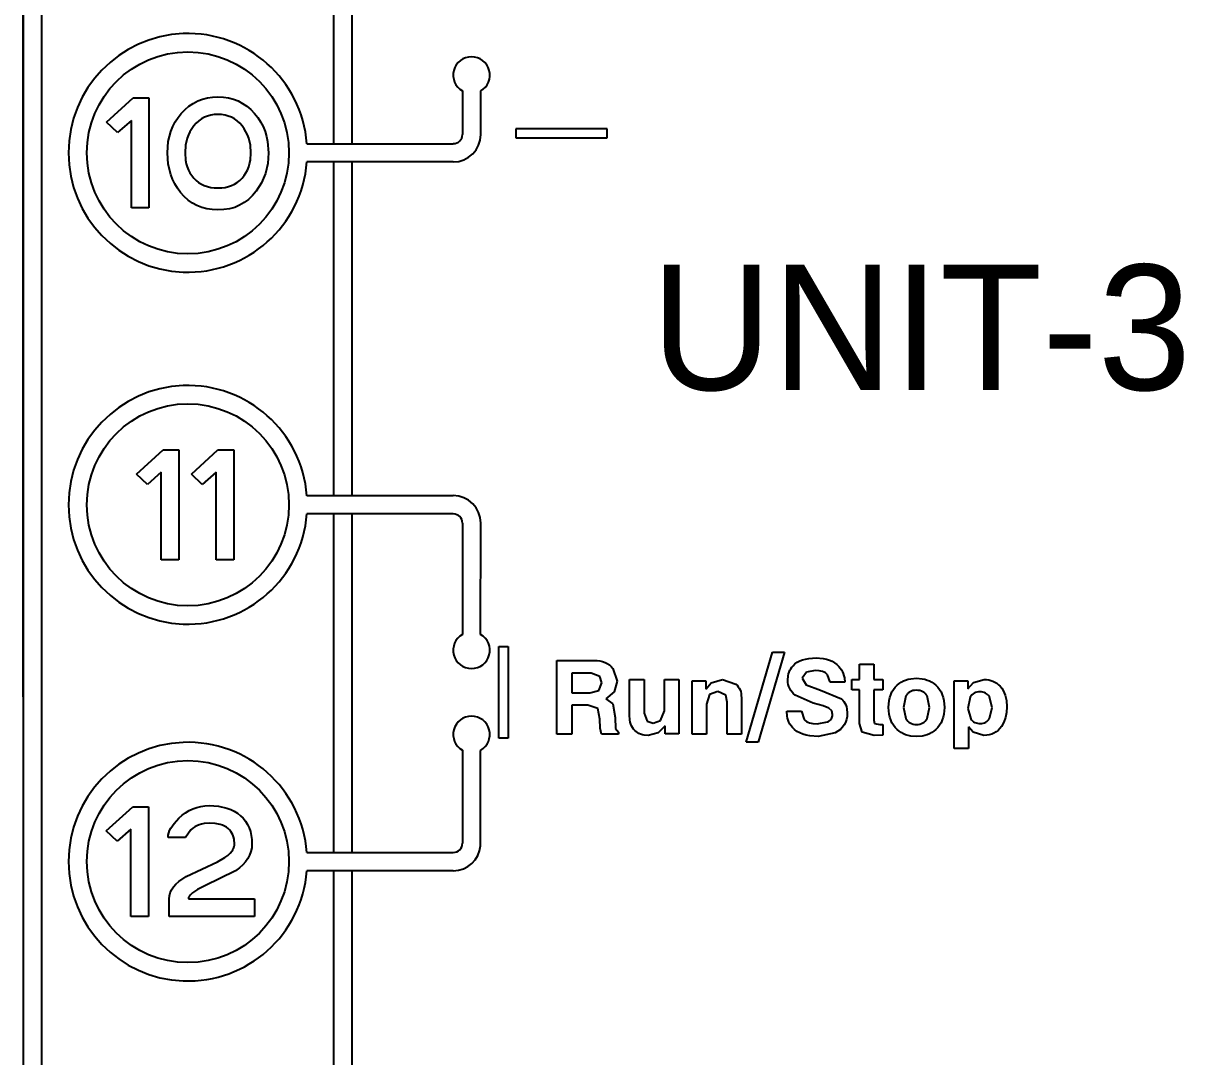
# Model space of a CAD drawing. Header units: millimetres. Extents: x 509 to 2635, y 363 to 1089.
# Drawn here: x 1941.69 to 1959.75, y 667.65 to 683.74 of the extents above; entities that cross this region are included whole.
import ezdxf

# ---------------------------------------------------------------- set-up
doc = ezdxf.new("R2010")
doc.units = ezdxf.units.MM

msp = doc.modelspace()

# ---------------------------------------------------------------- linework, layer by layer
for p, q in [((1941.69, 734.368), (1941.69, 651.654)), ((1941.974, 734.083), (1941.974, 651.939)), ((1941.69, 673.252), (1941.69, 689.624)), ((1946.525, 681.86), (1946.525, 687.203)), ((1946.81, 681.86), (1946.81, 687.203)), ((1948.523, 682.681), (1948.523, 682.003)), ((1948.808, 682.003), (1948.808, 682.681)), ((1942.988, 682.196), (1943.402, 682.572)), ((1943.402, 682.572), (1943.646, 682.572)), ((1943.646, 682.572), (1943.646, 680.864)), ((1944.207, 682.392), (1944.269, 682.444)), ((1944.269, 682.444), (1944.335, 682.488)), ((1944.335, 682.488), (1944.405, 682.525)), ((1944.405, 682.525), (1944.478, 682.553)), ((1944.478, 682.553), (1944.555, 682.573)), ((1944.555, 682.573), (1944.635, 682.585)), ((1944.635, 682.585), (1944.72, 682.589)), ((1944.72, 682.589), (1944.804, 682.585)), ((1944.804, 682.585), (1944.885, 682.573)), ((1944.885, 682.573), (1944.962, 682.553)), ((1944.962, 682.553), (1945.035, 682.525)), ((1945.035, 682.525), (1945.104, 682.488)), ((1945.104, 682.488), (1945.17, 682.444)), ((1945.17, 682.444), (1945.232, 682.392)), ((1944.055, 682.199), (1944.099, 682.267)), ((1944.099, 682.267), (1944.149, 682.331)), ((1944.149, 682.331), (1944.207, 682.392)), ((1944.464, 682.246), (1944.421, 682.215)), ((1944.51, 682.271), (1944.464, 682.246)), ((1944.558, 682.29), (1944.51, 682.271)), ((1944.609, 682.304), (1944.558, 682.29)), ((1944.663, 682.313), (1944.609, 682.304)), ((1944.72, 682.316), (1944.663, 682.313)), ((1944.776, 682.313), (1944.72, 682.316)), ((1944.83, 682.304), (1944.776, 682.313)), ((1944.881, 682.29), (1944.83, 682.304)), ((1944.93, 682.271), (1944.881, 682.29)), ((1944.975, 682.246), (1944.93, 682.271)), ((1945.018, 682.215), (1944.975, 682.246)), ((1945.232, 682.392), (1945.29, 682.331)), ((1945.29, 682.331), (1945.341, 682.267)), ((1945.341, 682.267), (1945.384, 682.199)), ((1943.156, 682.034), (1942.988, 682.196)), ((1943.373, 682.223), (1943.156, 682.034)), ((1943.373, 680.864), (1943.373, 682.223)), ((1943.988, 682.052), (1944.018, 682.127)), ((1944.018, 682.127), (1944.055, 682.199)), ((1944.312, 682.093), (1944.284, 682.047)), ((1944.344, 682.136), (1944.312, 682.093)), ((1944.381, 682.178), (1944.344, 682.136)), ((1944.421, 682.215), (1944.381, 682.178)), ((1945.058, 682.178), (1945.018, 682.215)), ((1945.096, 682.136), (1945.058, 682.178)), ((1945.128, 682.093), (1945.096, 682.136)), ((1945.155, 682.047), (1945.128, 682.093)), ((1945.384, 682.199), (1945.421, 682.127)), ((1945.421, 682.127), (1945.452, 682.052)), ((1950.778, 682.091), (1949.355, 682.091)), ((1949.355, 682.091), (1949.355, 681.949)), ((1950.778, 681.949), (1950.778, 682.091)), ((1943.934, 681.718), (1943.947, 681.892)), ((1943.947, 681.892), (1943.964, 681.974)), ((1943.964, 681.974), (1943.988, 682.052)), ((1944.241, 681.948), (1944.216, 681.838)), ((1944.261, 681.999), (1944.241, 681.948)), ((1944.284, 682.047), (1944.261, 681.999)), ((1945.179, 681.999), (1945.155, 682.047)), ((1945.198, 681.948), (1945.179, 681.999)), ((1945.224, 681.838), (1945.198, 681.948)), ((1945.452, 682.052), (1945.475, 681.974)), ((1945.475, 681.974), (1945.492, 681.892)), ((1945.492, 681.892), (1945.505, 681.718)), ((1949.355, 681.949), (1950.778, 681.949)), ((1943.947, 681.542), (1943.934, 681.718)), ((1944.216, 681.838), (1944.207, 681.718)), ((1944.207, 681.718), (1944.216, 681.602)), ((1945.232, 681.718), (1945.224, 681.838)), ((1945.224, 681.602), (1945.232, 681.718)), ((1945.505, 681.718), (1945.494, 681.55)), ((1946.104, 681.86), (1948.381, 681.86)), ((1943.985, 681.381), (1943.947, 681.542)), ((1944.216, 681.602), (1944.227, 681.548)), ((1944.227, 681.548), (1944.241, 681.498)), ((1945.198, 681.498), (1945.213, 681.548)), ((1945.213, 681.548), (1945.224, 681.602)), ((1945.494, 681.55), (1945.458, 681.395)), ((1948.381, 681.576), (1946.104, 681.576)), ((1946.525, 676.384), (1946.525, 681.576)), ((1946.81, 676.384), (1946.81, 681.576)), ((1944.013, 681.306), (1943.985, 681.381)), ((1944.241, 681.498), (1944.261, 681.45)), ((1944.261, 681.45), (1944.284, 681.405)), ((1944.284, 681.405), (1944.312, 681.364)), ((1944.312, 681.364), (1944.344, 681.325)), ((1945.096, 681.325), (1945.128, 681.364)), ((1945.128, 681.364), (1945.155, 681.405)), ((1945.155, 681.405), (1945.179, 681.45)), ((1945.179, 681.45), (1945.198, 681.498)), ((1945.458, 681.395), (1945.399, 681.252)), ((1944.048, 681.234), (1944.013, 681.306)), ((1944.09, 681.166), (1944.048, 681.234)), ((1944.137, 681.101), (1944.09, 681.166)), ((1944.344, 681.325), (1944.38, 681.289)), ((1944.38, 681.289), (1944.419, 681.258)), ((1944.419, 681.258), (1944.462, 681.231)), ((1944.462, 681.231), (1944.507, 681.21)), ((1944.507, 681.21), (1944.556, 681.193)), ((1944.556, 681.193), (1944.607, 681.181)), ((1944.607, 681.181), (1944.662, 681.174)), ((1944.662, 681.174), (1944.778, 681.174)), ((1944.778, 681.174), (1944.832, 681.181)), ((1944.832, 681.181), (1944.884, 681.193)), ((1944.884, 681.193), (1944.932, 681.21)), ((1944.932, 681.21), (1944.978, 681.231)), ((1944.978, 681.231), (1945.02, 681.258)), ((1945.02, 681.258), (1945.059, 681.289)), ((1945.059, 681.289), (1945.096, 681.325)), ((1945.399, 681.252), (1945.316, 681.12)), ((1944.194, 681.038), (1944.137, 681.101)), ((1944.256, 680.982), (1944.194, 681.038)), ((1944.322, 680.936), (1944.256, 680.982)), ((1945.197, 680.993), (1945.13, 680.943)), ((1945.259, 681.052), (1945.197, 680.993)), ((1945.316, 681.12), (1945.259, 681.052)), ((1943.646, 680.864), (1943.373, 680.864)), ((1944.392, 680.898), (1944.322, 680.936)), ((1944.467, 680.868), (1944.392, 680.898)), ((1944.547, 680.847), (1944.467, 680.868)), ((1944.631, 680.834), (1944.547, 680.847)), ((1944.72, 680.83), (1944.631, 680.834)), ((1944.812, 680.834), (1944.72, 680.83)), ((1944.899, 680.848), (1944.812, 680.834)), ((1944.98, 680.87), (1944.899, 680.848)), ((1945.057, 680.902), (1944.98, 680.87)), ((1945.13, 680.943), (1945.057, 680.902)), ((1943.453, 676.719), (1943.867, 677.095)), ((1943.867, 677.095), (1944.111, 677.095)), ((1944.111, 677.095), (1944.111, 675.387)), ((1944.307, 676.719), (1944.72, 677.095)), ((1944.72, 677.095), (1944.965, 677.095)), ((1944.965, 677.095), (1944.965, 675.387)), ((1943.621, 676.557), (1943.453, 676.719)), ((1943.838, 676.747), (1943.621, 676.557)), ((1943.838, 675.387), (1943.838, 676.747)), ((1944.474, 676.557), (1944.307, 676.719)), ((1944.691, 676.747), (1944.474, 676.557)), ((1944.691, 675.387), (1944.691, 676.747)), ((1946.104, 676.384), (1948.381, 676.384)), ((1948.381, 676.099), (1946.104, 676.099)), ((1946.525, 670.832), (1946.525, 676.099)), ((1946.81, 670.832), (1946.81, 676.099)), ((1948.523, 675.957), (1948.523, 674.225)), ((1948.807, 674.225), (1948.808, 675.957)), ((1944.111, 675.387), (1943.838, 675.387)), ((1944.965, 675.387), (1944.691, 675.387)), ((1949.092, 674.035), (1949.235, 674.035)), ((1949.092, 672.611), (1949.092, 674.035)), ((1949.235, 674.035), (1949.235, 672.611)), ((1952.939, 672.55), (1953.348, 673.946)), ((1953.535, 673.946), (1953.126, 672.55)), ((1953.348, 673.946), (1953.535, 673.946)), ((1949.992, 673.821), (1950.571, 673.821)), ((1949.992, 672.674), (1949.992, 673.821)), ((1950.571, 673.821), (1950.619, 673.819)), ((1950.619, 673.819), (1950.664, 673.813)), ((1950.664, 673.813), (1950.705, 673.804)), ((1950.705, 673.804), (1950.743, 673.79)), ((1950.743, 673.79), (1950.778, 673.772)), ((1950.778, 673.772), (1950.81, 673.751)), ((1950.81, 673.751), (1950.839, 673.726)), ((1953.668, 673.738), (1953.698, 673.766)), ((1953.698, 673.766), (1953.733, 673.791)), ((1953.733, 673.791), (1953.771, 673.812)), ((1953.771, 673.812), (1953.814, 673.829)), ((1953.814, 673.829), (1953.861, 673.842)), ((1953.861, 673.842), (1953.912, 673.852)), ((1953.912, 673.852), (1954.028, 673.859)), ((1954.028, 673.859), (1954.138, 673.851)), ((1954.138, 673.851), (1954.187, 673.841)), ((1954.187, 673.841), (1954.233, 673.826)), ((1954.233, 673.826), (1954.276, 673.808)), ((1954.276, 673.808), (1954.314, 673.785)), ((1954.314, 673.785), (1954.349, 673.758)), ((1954.349, 673.758), (1954.381, 673.727)), ((1954.701, 673.524), (1954.701, 673.761)), ((1954.701, 673.761), (1954.924, 673.761)), ((1954.924, 673.761), (1954.924, 673.524)), ((1950.525, 673.623), (1950.225, 673.623)), ((1950.225, 673.623), (1950.225, 673.315)), ((1950.659, 673.572), (1950.525, 673.623)), ((1950.692, 673.472), (1950.659, 673.572)), ((1950.839, 673.726), (1950.864, 673.696)), ((1950.864, 673.696), (1950.931, 673.497)), ((1953.587, 673.514), (1953.592, 673.579)), ((1953.592, 673.579), (1953.599, 673.61)), ((1953.599, 673.61), (1953.608, 673.638)), ((1953.608, 673.638), (1953.619, 673.666)), ((1953.619, 673.666), (1953.633, 673.691)), ((1953.633, 673.691), (1953.649, 673.715)), ((1953.649, 673.715), (1953.668, 673.738)), ((1953.877, 673.635), (1953.812, 673.542)), ((1954.011, 673.663), (1953.877, 673.635)), ((1954.074, 673.659), (1954.011, 673.663)), ((1954.102, 673.654), (1954.074, 673.659)), ((1954.127, 673.646), (1954.102, 673.654)), ((1954.15, 673.637), (1954.127, 673.646)), ((1954.171, 673.626), (1954.15, 673.637)), ((1954.189, 673.612), (1954.171, 673.626)), ((1954.204, 673.596), (1954.189, 673.612)), ((1954.245, 673.48), (1954.204, 673.596)), ((1954.381, 673.727), (1954.402, 673.701)), ((1954.402, 673.701), (1954.421, 673.673)), ((1954.421, 673.673), (1954.437, 673.644)), ((1954.437, 673.644), (1954.45, 673.614)), ((1954.45, 673.614), (1954.46, 673.582)), ((1954.46, 673.582), (1954.467, 673.549)), ((1950.645, 673.351), (1950.692, 673.472)), ((1950.931, 673.497), (1950.885, 673.329)), ((1951.124, 673.524), (1951.349, 673.524)), ((1951.124, 672.967), (1951.124, 673.524)), ((1951.349, 673.524), (1951.349, 672.998)), ((1951.667, 673.035), (1951.667, 673.524)), ((1951.667, 673.524), (1951.89, 673.524)), ((1951.89, 673.524), (1951.89, 672.677)), ((1952.097, 673.5), (1952.311, 673.5)), ((1952.097, 672.674), (1952.097, 673.5)), ((1952.311, 673.5), (1952.311, 673.377)), ((1952.314, 673.377), (1952.392, 673.469)), ((1952.392, 673.469), (1952.568, 673.524)), ((1952.568, 673.524), (1952.779, 673.453)), ((1952.779, 673.453), (1952.799, 673.433)), ((1952.799, 673.433), (1952.816, 673.411)), ((1952.816, 673.411), (1952.831, 673.387)), ((1952.831, 673.387), (1952.843, 673.361)), ((1953.589, 673.478), (1953.587, 673.514)), ((1953.594, 673.444), (1953.589, 673.478)), ((1953.603, 673.412), (1953.594, 673.444)), ((1953.616, 673.382), (1953.603, 673.412)), ((1953.812, 673.542), (1953.873, 673.438)), ((1953.873, 673.438), (1954.094, 673.357)), ((1954.473, 673.48), (1954.245, 673.48)), ((1954.467, 673.549), (1954.473, 673.48)), ((1954.585, 673.524), (1954.701, 673.524)), ((1954.585, 673.363), (1954.585, 673.524)), ((1954.924, 673.524), (1955.064, 673.524)), ((1955.064, 673.524), (1955.064, 673.363)), ((1955.229, 673.367), (1955.256, 673.403)), ((1955.256, 673.403), (1955.286, 673.435)), ((1955.286, 673.435), (1955.317, 673.46)), ((1955.317, 673.46), (1955.349, 673.482)), ((1955.349, 673.482), (1955.384, 673.5)), ((1955.384, 673.5), (1955.42, 673.515)), ((1955.42, 673.515), (1955.459, 673.527)), ((1955.459, 673.527), (1955.5, 673.535)), ((1955.5, 673.535), (1955.589, 673.542)), ((1955.589, 673.542), (1955.677, 673.535)), ((1955.677, 673.535), (1955.718, 673.527)), ((1955.718, 673.527), (1955.757, 673.515)), ((1955.757, 673.515), (1955.793, 673.5)), ((1955.793, 673.5), (1955.828, 673.482)), ((1955.828, 673.482), (1955.86, 673.46)), ((1955.86, 673.46), (1955.891, 673.435)), ((1955.891, 673.435), (1955.922, 673.403)), ((1955.922, 673.403), (1955.949, 673.367)), ((1956.173, 672.449), (1956.173, 673.5)), ((1956.173, 673.5), (1956.389, 673.5)), ((1956.389, 673.5), (1956.389, 673.379)), ((1956.39, 673.379), (1956.476, 673.477)), ((1956.476, 673.477), (1956.643, 673.524)), ((1956.643, 673.524), (1956.68, 673.523)), ((1956.68, 673.523), (1956.714, 673.518)), ((1956.714, 673.518), (1956.747, 673.509)), ((1956.747, 673.509), (1956.779, 673.497)), ((1956.779, 673.497), (1956.809, 673.482)), ((1956.809, 673.482), (1956.837, 673.464)), ((1956.837, 673.464), (1956.864, 673.442)), ((1956.864, 673.442), (1956.889, 673.417)), ((1956.889, 673.417), (1956.914, 673.386)), ((1956.914, 673.386), (1956.935, 673.353)), ((1950.225, 673.315), (1950.507, 673.315)), ((1950.507, 673.315), (1950.645, 673.351)), ((1950.885, 673.329), (1950.754, 673.224)), ((1950.754, 673.224), (1950.862, 673.143)), ((1952.311, 673.377), (1952.314, 673.377)), ((1952.37, 673.288), (1952.32, 673.139)), ((1952.496, 673.336), (1952.37, 673.288)), ((1952.621, 673.277), (1952.496, 673.336)), ((1952.641, 673.169), (1952.621, 673.277)), ((1952.843, 673.361), (1952.853, 673.334)), ((1952.853, 673.334), (1952.859, 673.305)), ((1952.859, 673.305), (1952.863, 673.273)), ((1952.863, 673.273), (1952.865, 673.24)), ((1952.865, 673.24), (1952.865, 672.674)), ((1953.632, 673.353), (1953.616, 673.382)), ((1953.652, 673.326), (1953.632, 673.353)), ((1953.675, 673.301), (1953.652, 673.326)), ((1953.702, 673.277), (1953.675, 673.301)), ((1953.981, 673.156), (1953.702, 673.277)), ((1954.094, 673.357), (1954.421, 673.223)), ((1954.421, 673.223), (1954.442, 673.203)), ((1954.701, 673.363), (1954.585, 673.363)), ((1954.701, 672.838), (1954.701, 673.363)), ((1954.924, 673.363), (1954.924, 672.891)), ((1955.064, 673.363), (1954.924, 673.363)), ((1955.164, 673.195), (1955.174, 673.243)), ((1955.174, 673.243), (1955.188, 673.287)), ((1955.188, 673.287), (1955.207, 673.329)), ((1955.207, 673.329), (1955.229, 673.367)), ((1955.422, 673.267), (1955.387, 673.089)), ((1955.436, 673.287), (1955.422, 673.267)), ((1955.451, 673.305), (1955.436, 673.287)), ((1955.469, 673.321), (1955.451, 673.305)), ((1955.489, 673.333), (1955.469, 673.321)), ((1955.511, 673.343), (1955.489, 673.333)), ((1955.534, 673.35), (1955.511, 673.343)), ((1955.56, 673.354), (1955.534, 673.35)), ((1955.589, 673.355), (1955.56, 673.354)), ((1955.616, 673.354), (1955.589, 673.355)), ((1955.642, 673.35), (1955.616, 673.354)), ((1955.666, 673.343), (1955.642, 673.35)), ((1955.688, 673.333), (1955.666, 673.343)), ((1955.707, 673.321), (1955.688, 673.333)), ((1955.725, 673.305), (1955.707, 673.321)), ((1955.741, 673.287), (1955.725, 673.305)), ((1955.755, 673.267), (1955.741, 673.287)), ((1955.793, 673.089), (1955.755, 673.267)), ((1955.949, 673.367), (1955.971, 673.329)), ((1955.971, 673.329), (1955.99, 673.287)), ((1955.99, 673.287), (1956.005, 673.243)), ((1956.005, 673.243), (1956.015, 673.195)), ((1956.389, 673.379), (1956.39, 673.379)), ((1956.424, 673.248), (1956.389, 673.072)), ((1956.437, 673.268), (1956.424, 673.248)), ((1956.452, 673.285), (1956.437, 673.268)), ((1956.468, 673.299), (1956.452, 673.285)), ((1956.487, 673.311), (1956.468, 673.299)), ((1956.507, 673.32), (1956.487, 673.311)), ((1956.528, 673.326), (1956.507, 673.32)), ((1956.552, 673.33), (1956.528, 673.326)), ((1956.578, 673.331), (1956.552, 673.33)), ((1956.601, 673.33), (1956.578, 673.331)), ((1956.623, 673.327), (1956.601, 673.33)), ((1956.643, 673.321), (1956.623, 673.327)), ((1956.662, 673.312), (1956.643, 673.321)), ((1956.679, 673.301), (1956.662, 673.312)), ((1956.695, 673.288), (1956.679, 673.301)), ((1956.71, 673.273), (1956.695, 673.288)), ((1956.723, 673.255), (1956.71, 673.273)), ((1956.765, 673.083), (1956.723, 673.255)), ((1956.935, 673.353), (1956.953, 673.318)), ((1956.953, 673.318), (1956.968, 673.279)), ((1956.968, 673.279), (1956.98, 673.238)), ((1956.98, 673.238), (1956.988, 673.194)), ((1950.225, 673.122), (1950.225, 672.674)), ((1950.474, 673.122), (1950.225, 673.122)), ((1950.633, 673.073), (1950.474, 673.122)), ((1950.662, 672.906), (1950.633, 673.073)), ((1950.862, 673.143), (1950.899, 672.933)), ((1951.607, 672.884), (1951.667, 673.035)), ((1952.32, 673.139), (1952.32, 672.674)), ((1952.641, 672.674), (1952.641, 673.169)), ((1953.575, 672.955), (1953.57, 673.028)), ((1953.57, 673.028), (1953.801, 673.028)), ((1953.801, 673.028), (1953.843, 672.902)), ((1954.135, 673.112), (1953.981, 673.156)), ((1954.227, 673.076), (1954.135, 673.112)), ((1954.27, 673.036), (1954.227, 673.076)), ((1954.281, 672.978), (1954.27, 673.036)), ((1954.442, 673.203), (1954.46, 673.18)), ((1954.46, 673.18), (1954.476, 673.156)), ((1954.476, 673.156), (1954.488, 673.129)), ((1954.488, 673.129), (1954.498, 673.1)), ((1954.498, 673.1), (1954.505, 673.068)), ((1954.505, 673.068), (1954.511, 672.999)), ((1955.155, 673.089), (1955.164, 673.195)), ((1955.164, 672.985), (1955.155, 673.089)), ((1955.387, 673.089), (1955.422, 672.914)), ((1955.755, 672.914), (1955.793, 673.089)), ((1956.015, 673.195), (1956.023, 673.089)), ((1956.023, 673.089), (1956.015, 672.985)), ((1956.389, 673.072), (1956.432, 672.912)), ((1956.726, 672.923), (1956.765, 673.083)), ((1956.988, 673.194), (1956.995, 673.098)), ((1956.995, 673.098), (1956.989, 673.011)), ((1950.668, 672.768), (1950.662, 672.906)), ((1950.899, 672.933), (1950.906, 672.763)), ((1951.129, 672.894), (1951.124, 672.967)), ((1951.136, 672.861), (1951.129, 672.894)), ((1951.145, 672.83), (1951.136, 672.861)), ((1951.349, 672.998), (1951.396, 672.873)), ((1951.396, 672.873), (1951.494, 672.843)), ((1951.494, 672.843), (1951.607, 672.884)), ((1953.582, 672.921), (1953.575, 672.955)), ((1953.592, 672.888), (1953.582, 672.921)), ((1953.604, 672.857), (1953.592, 672.888)), ((1953.619, 672.829), (1953.604, 672.857)), ((1953.843, 672.902), (1953.859, 672.886)), ((1953.859, 672.886), (1953.878, 672.872)), ((1953.878, 672.872), (1953.899, 672.86)), ((1953.899, 672.86), (1953.922, 672.851)), ((1953.922, 672.851), (1953.948, 672.843)), ((1954.042, 672.834), (1954.204, 672.862)), ((1954.204, 672.862), (1954.222, 672.872)), ((1954.222, 672.872), (1954.238, 672.883)), ((1954.238, 672.883), (1954.251, 672.896)), ((1954.251, 672.896), (1954.262, 672.91)), ((1954.262, 672.91), (1954.27, 672.925)), ((1954.27, 672.925), (1954.276, 672.941)), ((1954.276, 672.941), (1954.28, 672.959)), ((1954.28, 672.959), (1954.281, 672.978)), ((1954.484, 672.856), (1954.464, 672.816)), ((1954.499, 672.9), (1954.484, 672.856)), ((1954.508, 672.947), (1954.499, 672.9)), ((1954.511, 672.999), (1954.508, 672.947)), ((1954.924, 672.891), (1954.937, 672.838)), ((1955.174, 672.937), (1955.164, 672.985)), ((1955.188, 672.893), (1955.174, 672.937)), ((1955.207, 672.851), (1955.188, 672.893)), ((1955.229, 672.813), (1955.207, 672.851)), ((1955.422, 672.914), (1955.436, 672.893)), ((1955.436, 672.893), (1955.452, 672.875)), ((1955.452, 672.875), (1955.47, 672.859)), ((1955.47, 672.859), (1955.49, 672.847)), ((1955.49, 672.847), (1955.511, 672.837)), ((1955.666, 672.837), (1955.688, 672.847)), ((1955.688, 672.847), (1955.707, 672.859)), ((1955.707, 672.859), (1955.725, 672.875)), ((1955.725, 672.875), (1955.741, 672.893)), ((1955.741, 672.893), (1955.755, 672.914)), ((1955.971, 672.851), (1955.949, 672.813)), ((1955.99, 672.893), (1955.971, 672.851)), ((1956.005, 672.937), (1955.99, 672.893)), ((1956.015, 672.985), (1956.005, 672.937)), ((1956.432, 672.912), (1956.446, 672.894)), ((1956.446, 672.894), (1956.461, 672.879)), ((1956.461, 672.879), (1956.478, 672.866)), ((1956.478, 672.866), (1956.496, 672.856)), ((1956.496, 672.856), (1956.515, 672.847)), ((1956.515, 672.847), (1956.536, 672.842)), ((1956.627, 672.842), (1956.647, 672.849)), ((1956.647, 672.849), (1956.666, 672.858)), ((1956.666, 672.858), (1956.683, 672.87)), ((1956.683, 672.87), (1956.699, 672.885)), ((1956.699, 672.885), (1956.713, 672.903)), ((1956.713, 672.903), (1956.726, 672.923)), ((1956.947, 672.859), (1956.911, 672.794)), ((1956.974, 672.931), (1956.947, 672.859)), ((1956.989, 673.011), (1956.974, 672.931)), ((1950.225, 672.674), (1949.992, 672.674)), ((1950.686, 672.674), (1950.668, 672.768)), ((1950.951, 672.674), (1950.686, 672.674)), ((1950.906, 672.763), (1950.951, 672.705)), ((1950.951, 672.705), (1950.951, 672.674)), ((1951.156, 672.801), (1951.145, 672.83)), ((1951.17, 672.775), (1951.156, 672.801)), ((1951.186, 672.751), (1951.17, 672.775)), ((1951.205, 672.73), (1951.186, 672.751)), ((1951.225, 672.712), (1951.205, 672.73)), ((1951.247, 672.696), (1951.225, 672.712)), ((1951.271, 672.683), (1951.247, 672.696)), ((1951.296, 672.673), (1951.271, 672.683)), ((1951.323, 672.664), (1951.296, 672.673)), ((1951.352, 672.658), (1951.323, 672.664)), ((1951.569, 672.693), (1951.414, 672.653)), ((1951.673, 672.797), (1951.569, 672.693)), ((1951.676, 672.797), (1951.673, 672.797)), ((1951.676, 672.677), (1951.676, 672.797)), ((1951.89, 672.677), (1951.676, 672.677)), ((1952.32, 672.674), (1952.097, 672.674)), ((1952.865, 672.674), (1952.641, 672.674)), ((1953.637, 672.801), (1953.619, 672.829)), ((1953.657, 672.776), (1953.637, 672.801)), ((1953.69, 672.743), (1953.657, 672.776)), ((1953.728, 672.715), (1953.69, 672.743)), ((1953.771, 672.691), (1953.728, 672.715)), ((1953.819, 672.671), (1953.771, 672.691)), ((1953.872, 672.656), (1953.819, 672.671)), ((1953.948, 672.843), (1953.977, 672.838)), ((1953.977, 672.838), (1954.042, 672.834)), ((1954.322, 672.693), (1954.059, 672.636)), ((1954.367, 672.718), (1954.322, 672.693)), ((1954.405, 672.747), (1954.367, 672.718)), ((1954.437, 672.779), (1954.405, 672.747)), ((1954.464, 672.816), (1954.437, 672.779)), ((1954.741, 672.705), (1954.701, 672.838)), ((1954.929, 672.653), (1954.741, 672.705)), ((1954.937, 672.838), (1955.018, 672.823)), ((1955.018, 672.823), (1955.064, 672.824)), ((1955.064, 672.824), (1955.064, 672.657)), ((1955.256, 672.778), (1955.229, 672.813)), ((1955.286, 672.746), (1955.256, 672.778)), ((1955.317, 672.72), (1955.286, 672.746)), ((1955.349, 672.698), (1955.317, 672.72)), ((1955.384, 672.679), (1955.349, 672.698)), ((1955.42, 672.663), (1955.384, 672.679)), ((1955.459, 672.651), (1955.42, 672.663)), ((1955.511, 672.837), (1955.535, 672.83)), ((1955.535, 672.83), (1955.561, 672.825)), ((1955.561, 672.825), (1955.589, 672.824)), ((1955.589, 672.824), (1955.616, 672.825)), ((1955.616, 672.825), (1955.642, 672.83)), ((1955.642, 672.83), (1955.666, 672.837)), ((1955.756, 672.663), (1955.717, 672.651)), ((1955.793, 672.679), (1955.756, 672.663)), ((1955.827, 672.698), (1955.793, 672.679)), ((1955.86, 672.72), (1955.827, 672.698)), ((1955.891, 672.746), (1955.86, 672.72)), ((1955.922, 672.778), (1955.891, 672.746)), ((1955.949, 672.813), (1955.922, 672.778)), ((1956.397, 672.786), (1956.397, 672.449)), ((1956.399, 672.786), (1956.397, 672.786)), ((1956.47, 672.703), (1956.399, 672.786)), ((1956.638, 672.653), (1956.47, 672.703)), ((1956.536, 672.842), (1956.558, 672.838)), ((1956.558, 672.838), (1956.582, 672.837)), ((1956.582, 672.837), (1956.605, 672.838)), ((1956.605, 672.838), (1956.627, 672.842)), ((1956.759, 672.673), (1956.721, 672.662)), ((1956.794, 672.689), (1956.759, 672.673)), ((1956.827, 672.708), (1956.794, 672.689)), ((1956.857, 672.732), (1956.827, 672.708)), ((1956.885, 672.761), (1956.857, 672.732)), ((1956.911, 672.794), (1956.885, 672.761)), ((1949.235, 672.611), (1949.092, 672.611)), ((1951.414, 672.653), (1951.352, 672.658)), ((1953.126, 672.55), (1952.939, 672.55)), ((1953.929, 672.645), (1953.872, 672.656)), ((1954.059, 672.636), (1953.929, 672.645)), ((1955.064, 672.657), (1954.929, 672.653)), ((1955.5, 672.643), (1955.459, 672.651)), ((1955.589, 672.636), (1955.5, 672.643)), ((1955.676, 672.643), (1955.589, 672.636)), ((1955.717, 672.651), (1955.676, 672.643)), ((1956.681, 672.656), (1956.638, 672.653)), ((1956.721, 672.662), (1956.681, 672.656)), ((1948.523, 672.421), (1948.523, 670.974)), ((1948.806, 670.935), (1948.806, 672.42)), ((1956.397, 672.449), (1956.173, 672.449)), ((1942.981, 671.167), (1943.395, 671.543)), ((1943.395, 671.543), (1943.639, 671.543)), ((1943.639, 671.543), (1943.639, 669.835)), ((1944.111, 671.364), (1944.163, 671.41)), ((1944.163, 671.41), (1944.217, 671.45)), ((1944.217, 671.45), (1944.272, 671.484)), ((1944.272, 671.484), (1944.33, 671.511)), ((1944.33, 671.511), (1944.391, 671.533)), ((1944.391, 671.533), (1944.453, 671.548)), ((1944.453, 671.548), (1944.518, 671.557)), ((1944.518, 671.557), (1944.585, 671.56)), ((1944.585, 671.56), (1944.73, 671.551)), ((1944.73, 671.551), (1944.86, 671.521)), ((1944.86, 671.521), (1944.919, 671.499)), ((1944.919, 671.499), (1944.973, 671.472)), ((1944.973, 671.472), (1945.024, 671.441)), ((1945.024, 671.441), (1945.071, 671.404)), ((1945.071, 671.404), (1945.112, 671.363)), ((1943.986, 671.208), (1944.038, 671.284)), ((1944.038, 671.284), (1944.111, 671.364)), ((1944.36, 671.229), (1944.329, 671.209)), ((1944.393, 671.247), (1944.36, 671.229)), ((1944.428, 671.261), (1944.393, 671.247)), ((1944.464, 671.273), (1944.428, 671.261)), ((1944.503, 671.281), (1944.464, 671.273)), ((1944.585, 671.287), (1944.503, 671.281)), ((1944.676, 671.282), (1944.585, 671.287)), ((1944.756, 671.267), (1944.676, 671.282)), ((1944.791, 671.255), (1944.756, 671.267)), ((1944.823, 671.241), (1944.791, 671.255)), ((1944.852, 671.225), (1944.823, 671.241)), ((1944.878, 671.206), (1944.852, 671.225)), ((1945.112, 671.363), (1945.149, 671.318)), ((1945.149, 671.318), (1945.179, 671.269)), ((1945.179, 671.269), (1945.204, 671.215)), ((1943.149, 671.005), (1942.981, 671.167)), ((1943.365, 671.195), (1943.149, 671.005)), ((1943.365, 669.835), (1943.365, 671.195)), ((1943.944, 671.065), (1943.947, 671.099)), ((1944.217, 671.065), (1943.944, 671.065)), ((1943.947, 671.099), (1943.955, 671.135)), ((1943.955, 671.135), (1943.968, 671.171)), ((1943.968, 671.171), (1943.986, 671.208)), ((1944.299, 671.184), (1944.217, 671.065)), ((1944.329, 671.209), (1944.299, 671.184)), ((1944.901, 671.184), (1944.878, 671.206)), ((1944.921, 671.16), (1944.901, 671.184)), ((1944.938, 671.134), (1944.921, 671.16)), ((1944.951, 671.104), (1944.938, 671.134)), ((1944.962, 671.073), (1944.951, 671.104)), ((1944.97, 671.038), (1944.962, 671.073)), ((1944.976, 670.962), (1944.97, 671.038)), ((1945.204, 671.215), (1945.224, 671.158)), ((1945.224, 671.158), (1945.238, 671.097)), ((1945.238, 671.097), (1945.246, 671.032)), ((1944.939, 670.856), (1944.95, 670.873)), ((1944.95, 670.873), (1944.959, 670.891)), ((1944.959, 670.891), (1944.966, 670.909)), ((1944.966, 670.909), (1944.972, 670.926)), ((1944.972, 670.926), (1944.975, 670.944)), ((1944.975, 670.944), (1944.976, 670.962)), ((1945.245, 670.904), (1945.233, 670.847)), ((1945.249, 670.962), (1945.245, 670.904)), ((1945.246, 671.032), (1945.249, 670.962)), ((1944.224, 670.459), (1944.713, 670.687)), ((1944.713, 670.687), (1944.828, 670.753)), ((1944.828, 670.753), (1944.873, 670.787)), ((1944.873, 670.787), (1944.91, 670.821)), ((1944.91, 670.821), (1944.939, 670.856)), ((1945.149, 670.688), (1945.105, 670.639)), ((1945.185, 670.739), (1945.149, 670.688)), ((1945.213, 670.792), (1945.185, 670.739)), ((1945.233, 670.847), (1945.213, 670.792)), ((1946.104, 670.832), (1948.381, 670.832)), ((1944.993, 670.547), (1944.516, 670.31)), ((1945.053, 670.592), (1944.993, 670.547)), ((1945.105, 670.639), (1945.053, 670.592)), ((1948.381, 670.547), (1946.104, 670.547)), ((1946.525, 665.28), (1946.525, 670.547)), ((1946.81, 665.28), (1946.81, 670.547)), ((1944.027, 670.295), (1944.064, 670.338)), ((1944.064, 670.338), (1944.109, 670.38)), ((1944.109, 670.38), (1944.224, 670.459)), ((1943.961, 670.108), (1943.965, 670.157)), ((1943.965, 670.157), (1943.978, 670.205)), ((1943.978, 670.205), (1943.998, 670.25)), ((1943.998, 670.25), (1944.027, 670.295)), ((1944.269, 670.142), (1944.264, 670.131)), ((1944.276, 670.154), (1944.269, 670.142)), ((1944.285, 670.165), (1944.276, 670.154)), ((1944.296, 670.178), (1944.285, 670.165)), ((1944.324, 670.202), (1944.296, 670.178)), ((1944.404, 670.254), (1944.324, 670.202)), ((1944.516, 670.31), (1944.404, 670.254)), ((1943.961, 669.835), (1943.961, 670.108)), ((1944.264, 670.131), (1944.26, 670.114)), ((1944.26, 670.114), (1944.26, 670.108)), ((1944.26, 670.108), (1945.287, 670.108)), ((1945.287, 670.108), (1945.287, 669.835)), ((1943.639, 669.835), (1943.365, 669.835)), ((1945.287, 669.835), (1943.961, 669.835))]:
    msp.add_line(p, q)
for centre in [(1944.252, 681.718), (1944.252, 676.241), (1944.252, 670.689)]:
    msp.add_circle(centre, 1.572)
for centre, radius, start, end in [((1944.252, 681.718), 1.857, 4.3959, 355.6032), ((1948.665, 682.928), 0.285, 300, 240), ((1948.381, 682.003), 0.142, 270, 360), ((1948.381, 682.003), 0.427, 270, 360), ((1944.252, 676.241), 1.857, 4.3964, 355.6036), ((1948.381, 675.957), 0.427, 0, 90), ((1948.381, 675.957), 0.142, 360, 90), ((1948.665, 673.978), 0.285, 120, 60.0492), ((1948.665, 672.668), 0.285, 299.6229, 240), ((1944.252, 670.689), 1.857, 4.3964, 355.6036), ((1948.381, 670.974), 0.142, 270, 360), ((1948.381, 670.974), 0.427, 270, 354.8088)]:
    msp.add_arc(centre, radius, start, end)

# ---------------------------------------------------------------- texts
at = {"insert": (1951.46, 679.978), "char_height": 1.95, "width": 9.79421, "attachment_point": 1}
msp.add_mtext('{\\f@\uffc8\uffdeﾸￕￅￂﾰﾡﾶ\ufff7ￃﾼ|b0|i0|c129|p18;UNIT-3}', dxfattribs=at)

doc.saveas('drawing.dxf')
